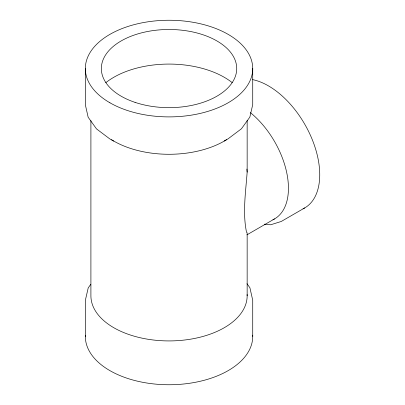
<?xml version="1.0" encoding="UTF-8"?>
<svg xmlns="http://www.w3.org/2000/svg" width="405" height="405" viewBox="0 0 405 405"><rect width="100%" height="100%" fill="white"/><g stroke="black" fill="none" stroke-linecap="round" stroke-linejoin="round"><path stroke-width="0.61" d="M247.151 120.457L247.151 172.125C245.749 192.086 242.443 212.59 246.554 232.399L247.151 232.743L247.151 295.756M90.771 284.34L88.219 287.889L85.334 300.394L85.334 336.489M246.949 234.834L274.524 218.913M304.666 207.947L281.222 221.484L270.616 224.785L264.44 224.183M224.188 141.026L228.131 138.788L241.451 128.77L249.844 117.111L252.725 104.606L252.725 68.511M113.709 141.117L109.765 138.88L96.486 128.881L88.153 117.232L85.334 104.728L85.334 68.632M247.004 283.713L249.905 287.768L252.725 300.272L252.725 336.368M246.873 169.062L247.151 172.125M90.907 120.634L90.907 295.888A78.124 45.102 0 0 0 170.211 340.919A78.124 45.102 0 0 0 247.121 294.521M250.32 112.595A66.962 38.662 60 0 1 286.715 172.601A66.962 38.662 60 0 1 272.95 219.738M252.644 79.633A72.535 41.877 60 0 1 312.776 140.915A72.535 41.877 60 0 1 303.061 208.793M252.7 335.173A83.698 48.322 0 0 1 169.138 384.75A83.698 48.322 0 0 1 85.359 335.294M226.527 139.715A78.124 45.102 0 0 1 111.547 139.72M105.801 82.691A78.124 45.102 0 0 1 232.217 82.655M109.912 102.779A83.698 48.322 0 0 0 249.9 81.025A83.698 48.322 0 0 0 147.278 21.91A83.698 48.322 0 0 0 109.912 102.779M135.098 102.389A67.691 39.083 0 0 0 236.722 68.627A67.691 39.083 0 0 0 135.27 34.698A67.691 39.083 0 0 0 135.098 102.389"/></g></svg>
